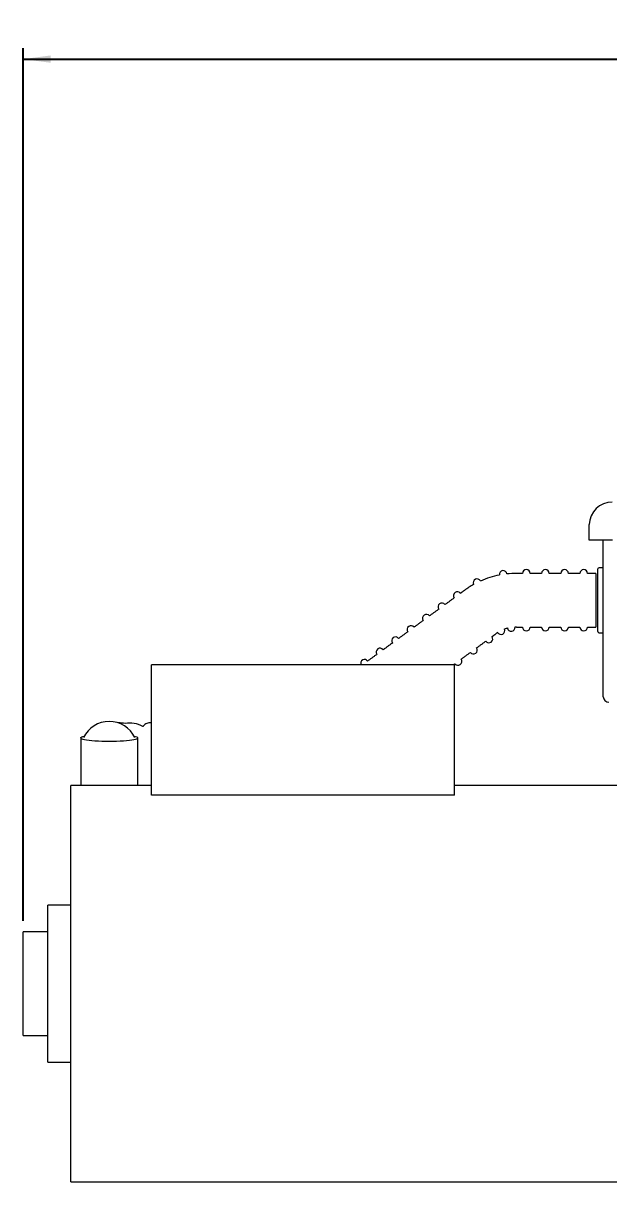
# Model space of a CAD drawing. Header units: inches. Extents: x 2.3 to 23.3, y 9.1 to 17.6.
# Drawn here: x 14.2 to 17.38, y 11.04 to 17.35 of the extents above; entities that cross this region are included whole.
import ezdxf

# ---------------------------------------------------------------- set-up
doc = ezdxf.new("R2010")
doc.units = ezdxf.units.IN
doc.header["$MEASUREMENT"] = 0
doc.layers.add('DIM', color=1, linetype='Continuous')
doc.styles.add('SLDTEXTSTYLE0', font='ARIAL.TTF', dxfattribs={"width": 0.7})
doc.dimstyles.new('SLDDIMSTYLE0', dxfattribs={"dimtxt": 0.15, "dimasz": 0.15, "dimexe": 0, "dimexo": 0.0625, "dimgap": 0.0375, "dimtad": 0, "dimtih": 1, "dimtoh": 1, "dimdec": 3, "dimlfac": 3, "dimrnd": 1e-09, "dimzin": 12, "dimdsep": 46, "dimtxsty": 'SLDTEXTSTYLE0', "dimsah": 1, "dimcen": 0.09, "dimadec": 0, "dimazin": 0, "dimtfac": 1, "dimtdec": 3, "dimtofl": 0, "dimtmove": 0, "dimatfit": 3, "dimfxl": 0, "dimtolj": 1, "dimtzin": 12, "dimarcsym": 0})

# ---------------------------------------------------------------- blocks, each defined once
blk = doc.blocks.new('*D5')
at = {"layer": 'DIM'}
for p, q in [((14.1951, 12.4647), (14.1951, 17.2124)), ((22.9485, 14.5942), (22.9485, 17.2124)), ((14.1951, 17.1524), (18.3028, 17.1524)), ((22.9485, 17.1524), (18.8409, 17.1524))]:
    blk.add_line(p, q, dxfattribs=at)
for points in [[(14.1951, 17.1524), (14.3451, 17.1324), (14.3451, 17.1724)], [(22.9485, 17.1524), (22.7985, 17.1724), (22.7985, 17.1324)]]:
    blk.add_solid(points, dxfattribs=at)
at = {"layer": 'DIM', "char_height": 0.15, "attachment_point": 1, "style": 'SLDTEXTSTYLE0'}
for s, insert in [('27"', (18.4479, 17.3457)), ('MAX.', (18.3809, 17.1125))]:
    blk.add_mtext(s, dxfattribs=dict(at, insert=insert))

msp = doc.modelspace()

# ---------------------------------------------------------------- linework, layer by layer
at = {"color": 7, "linetype": 'Continuous', "lineweight": 15}
for p, q in [((17.274581, 14.534227), (17.276074, 14.619741)), ((17.403218, 14.534227), (17.274581, 14.534227)), ((17.352451, 13.689966), (17.352451, 14.534227)), ((17.322451, 14.089495), (17.322451, 14.378366)), ((17.312451, 14.354199), (17.312451, 14.062533)), ((17.322451, 14.038366), (17.322451, 14.089495)), ((17.322451, 14.038366), (17.322451, 14.038556)), ((14.892618, 13.524033), (14.892618, 13.857366)), ((16.542617, 13.524033), (16.542617, 13.857366)), ((17.352451, 13.683299), (17.352451, 13.689966)), ((14.892618, 13.147886), (14.892618, 13.524033)), ((16.542617, 13.147886), (16.542617, 13.524033)), ((14.508451, 13.459792), (14.508451, 13.407366)), ((14.455118, 12.884863), (14.455118, 13.200699)), ((16.542617, 13.147886), (14.892618, 13.147886)), ((14.455118, 11.044033), (14.455118, 12.884863)), ((14.328451, 12.424065), (14.328451, 12.549033)), ((14.328451, 11.695699), (14.328451, 12.424065)), ((14.195117, 12.322006), (14.195117, 12.404699)), ((14.195117, 11.840033), (14.195117, 12.322006))]:
    msp.add_line(p, q, dxfattribs=at)
for centre, radius, start, end in [((17.401055, 14.61756), 0.125, 90, 179), ((16.933284, 14.354199), 0.020833, 0, 180), ((17.037451, 14.354199), 0.020833, 0, 180), ((17.141618, 14.354199), 0.020833, 360, 180), ((17.245784, 14.354199), 0.020833, 0, 180), ((17.329118, 14.378366), 0.006667, 90, 180), ((16.665211, 14.303613), 0.020833, 26.5647689, 206.5647689), ((16.879498, 13.875033), 0.479167, 101.1760871, 114.0705798), ((16.807351, 14.348737), 0.020833, 8.6598378, 188.6598378), ((16.879498, 13.875033), 0.479167, 90, 96.1673511), ((16.55779, 14.233446), 0.020833, 36.1267158, 216.1267158), ((16.879498, 13.875033), 0.479167, 119.0633524, 126.1267158), ((16.473653, 14.172033), 0.020833, 36.1267158, 216.1267158), ((16.389516, 14.110619), 0.020833, 36.1267158, 216.1267158), ((16.305379, 14.049205), 0.020833, 36.1267158, 216.1267158), ((16.851267, 14.060395), 0.020833, 188.6598378, 8.6598378), ((16.879498, 13.875033), 0.1875, 90, 92.2737094), ((16.933284, 14.062533), 0.020833, 180, 0), ((17.037451, 14.062533), 0.020833, 180, 0), ((17.141618, 14.062533), 0.020833, 180, 0), ((17.245784, 14.062533), 0.020833, 180, 0), ((16.221242, 13.987791), 0.020833, 36.1267158, 216.1267158), ((16.729749, 13.997863), 0.020833, 216.1267158, 36.1267158), ((16.879498, 13.875033), 0.1875, 122.9433884, 126.1267158), ((16.795647, 14.042738), 0.020833, 206.5647689, 26.5647689), ((16.879498, 13.875033), 0.1875, 105.0419504, 110.1781032), ((17.329118, 14.038366), 0.006667, 180, 270), ((16.137105, 13.926377), 0.020833, 36.1267158, 216.1267158), ((16.645612, 13.936449), 0.020833, 216.1267158, 36.1267158), ((16.052968, 13.864963), 0.020833, 36.1267158, 201.3871277), ((16.561475, 13.875035), 0.020833, 216.1267158, 36.1267158), ((17.382384, 13.683299), 0.029933, 180, 270), ((14.663451, 13.394866), 0.154167, 25.4220843, 154.5779157), ((14.715864, 13.383219), 0.157615, 77.4633611, 90.9950571), ((14.776981, 13.405006), 0.134782, 59.2726298, 101.5142744)]:
    msp.add_arc(centre, radius, start, end, dxfattribs=at)
at = {"color": 7, "linetype": 'Continuous', "lineweight": 15, "extrusion": (0, 0, -1)}
for start_param, end_param in [(3.14159265, 3.65240952), (5.77236844, 6.28318531)]:
    msp.add_ellipse((14.663451, 13.459789), major_axis=(0.155, 0), ratio=0.1205584, start_param=start_param, end_param=end_param, dxfattribs=at)
at = {"color": 7, "linetype": 'Continuous', "lineweight": 15}
msp.add_ellipse((14.663451, 13.459792), major_axis=(0.155, 0), ratio=0.1205584, start_param=3.14159265, end_param=6.28318531, dxfattribs=at)
for points in [[(17.352451, 14.385033), (17.329118, 14.385033)], [(16.912451, 14.354199), (16.879499, 14.354199)], [(17.016618, 14.354199), (16.954118, 14.354199)], [(17.120784, 14.354199), (17.058284, 14.354199)], [(17.224951, 14.354199), (17.162451, 14.354199)], [(17.312451, 14.354199), (17.266618, 14.354199)], [(16.596995, 14.262063), (16.574618, 14.245729)], [(16.540963, 14.221164), (16.490481, 14.184315)], [(16.456826, 14.15975), (16.406344, 14.122901)], [(16.372689, 14.098336), (16.322207, 14.061488)], [(16.879499, 14.062533), (16.912451, 14.062533)], [(16.954118, 14.062533), (17.016618, 14.062533)], [(17.058284, 14.062533), (17.120784, 14.062533)], [(17.162451, 14.062533), (17.224951, 14.062533)], [(17.266618, 14.062533), (17.312451, 14.062533)], [(16.288552, 14.036922), (16.23807, 14.000074)], [(16.746576, 14.010146), (16.768954, 14.026479)], [(17.329118, 14.031699), (17.352451, 14.031699)], [(16.204415, 13.975508), (16.153933, 13.93866)], [(16.66244, 13.948732), (16.712922, 13.98558)], [(16.120278, 13.914094), (16.069796, 13.877246)], [(16.578302, 13.887318), (16.628785, 13.924166)], [(16.542617, 13.857366), (14.892618, 13.857366)], [(16.537268, 13.857366), (16.544648, 13.862752)], [(14.818451, 13.200699), (14.818451, 13.459792)], [(14.508451, 13.407366), (14.508451, 13.200699)], [(14.892618, 13.200699), (14.455118, 13.200699)], [(17.153451, 13.200699), (16.542617, 13.200699)], [(17.921784, 13.200699), (17.153451, 13.200699)], [(14.455118, 12.549033), (14.328451, 12.549033)], [(14.328451, 12.404699), (14.195117, 12.404699)], [(14.195117, 11.840033), (14.328451, 11.840033)], [(14.328451, 11.695699), (14.455118, 11.695699)], [(14.455118, 11.044033), (14.830118, 11.044033)], [(14.830118, 11.044033), (17.153451, 11.044033)], [(17.153451, 11.044033), (17.920621, 11.043939)]]:
    msp.add_open_spline(points, degree=1, dxfattribs=at)
msp.add_open_spline([(14.892618, 13.540516), (14.892268, 13.54065), (14.888258, 13.542183), (14.879316, 13.541879), (14.867484, 13.538834), (14.856944, 13.531854), (14.850314, 13.525838), (14.847411, 13.521373), (14.847081, 13.520866)], degree=3, knots=[0, 0, 0, 0, 0.02140701, 0.24512427, 0.47859373, 0.71210751, 0.96728205, 1, 1, 1, 1], dxfattribs=at)

# ---------------------------------------------------------------- dimensions: what is measured, and where the dimension line sits
at = {"layer": 'DIM'}
dim = msp.add_linear_dim(base=(14.195118, 17.152366), p1=(22.948521, 14.534227), p2=(14.195118, 12.404699), text='<>\\PMAX.', dimstyle='SLDDIMSTYLE0', dxfattribs=at)
dim.commit()
dim.dimension.update_dxf_attribs({"geometry": '*D5', "text_midpoint": (18.571819, 17.152366)})

doc.saveas('drawing.dxf')
